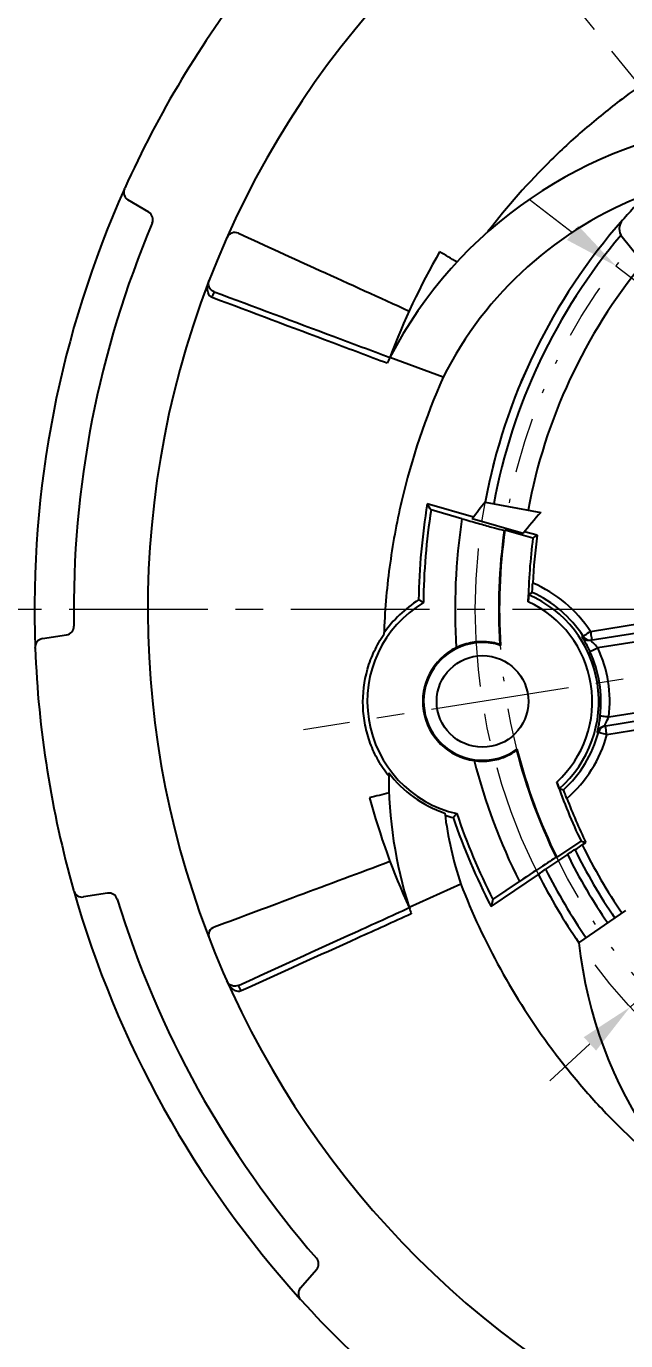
# Model space of a CAD drawing. Header units: millimetres. Extents: x 2517 to 77584, y 486 to 45347.
# Drawn here: x 3315.61 to 3329.34, y 675.26 to 705.41 of the extents above; entities that cross this region are included whole.
import ezdxf

# ---------------------------------------------------------------- set-up
doc = ezdxf.new("R2010")
doc.units = ezdxf.units.MM
doc.linetypes.add('CENTER', pattern=[50.8, 31.75, -6.35, 6.35, -6.35])
doc.linetypes.add('DIVIDE', pattern=[31.75, 12.7, -6.35, 0, -6.35, 0, -6.35])
for name, color, linetype, lineweight in [('中心线', 1, 'CENTER', 9), ('双点划线', 5, 'DIVIDE', 9), ('实线', 7, 'Continuous', 25), ('尺寸标注', 2, 'Continuous', 9)]:
    doc.layers.add(name, color=color, linetype=linetype, lineweight=lineweight)
doc.styles.add('st', font='txt.shx')
doc.dimstyles.new('2st', dxfattribs={"dimscale": 0.5, "dimtxt": 2.5, "dimasz": 2.5, "dimexe": 1.25, "dimexo": 0, "dimtad": 1, "dimtoh": 1, "dimdec": 3, "dimlfac": 0.5, "dimdsep": 46, "dimtxsty": 'st', "dimcen": 0, "dimclrd": 256, "dimclre": 256, "dimclrt": 3, "dimadec": 3, "dimazin": 2, "dimtfac": 1, "dimtdec": 3, "dimtofl": 0, "dimtmove": 0, "dimatfit": 1, "dimfxl": 1, "dimlwd": -1, "dimlwe": -1, "dimarcsym": 0})
doc.dimstyles.new('st', dxfattribs={"dimscale": 0.5, "dimtxt": 2.5, "dimasz": 2.5, "dimexe": 1.25, "dimexo": 0, "dimtad": 1, "dimtoh": 1, "dimdsep": 46, "dimtxsty": 'st', "dimcen": 0, "dimclrd": 256, "dimclre": 256, "dimclrt": 3, "dimadec": 3, "dimazin": 2, "dimtfac": 1, "dimtmove": 0, "dimatfit": 1, "dimfxl": 1, "dimlwd": -1, "dimlwe": -1, "dimarcsym": 0})

# ---------------------------------------------------------------- blocks, each defined once
blk = doc.blocks.new('*D180')
at = {"layer": 'Defpoints', "color": 0, "ltscale": 0.1, "transparency": 16777216}
for p in [(3330.214, 718.694), (3348.485, 715.716), (3331.024, 702.37), (3339.394, 692.034), (3339.394, 692.034)]:
    blk.add_point(p, dxfattribs=at)
at = {"layer": '中心线', "ltscale": 0.1, "transparency": 16777216}
for p, q in [((3348.485, 715.716), (3349.723, 718.941)), ((3331.024, 702.37), (3321.256, 714.432))]:
    blk.add_line(p, q, dxfattribs=at)
blk.add_arc((3339.394, 692.034), 28.196, 71.5403, 126.4597, dxfattribs=at)
for points in [[(3348.392, 718.975), (3348.252, 718.583), (3349.499, 718.357)], [(3322.766, 714.547), (3322.511, 714.876), (3321.65, 713.946)]]:
    blk.add_solid(points, dxfattribs=at)
at = {"layer": '中心线', "color": 3, "ltscale": 0.1, "transparency": 16777216, "insert": (3335.994, 720.968), "char_height": 1.25, "attachment_point": 5, "rotation": 6.7014, "style": 'st'}
blk.add_mtext('60°', dxfattribs=at)
blk = doc.blocks.new('*D181')
at = {"layer": 'Defpoints', "color": 0, "ltscale": 0.1, "transparency": 16777216}
for p in [(3349.346, 701.156), (3329.442, 682.912)]:
    blk.add_point(p, dxfattribs=at)
at = {"layer": '尺寸标注', "ltscale": 0.1, "transparency": 16777216}
for p, q in [((3350.267, 702.001), (3358.662, 709.696)), ((3358.662, 709.696), (3362.308, 709.696)), ((3329.442, 682.912), (3349.346, 701.156)), ((3328.521, 682.067), (3327.599, 681.222))]:
    blk.add_line(p, q, dxfattribs=at)
for points in [[(3350.126, 702.154), (3350.408, 701.847), (3349.346, 701.156)], [(3328.38, 682.221), (3328.662, 681.913), (3329.442, 682.912)]]:
    blk.add_solid(points, dxfattribs=at)
at = {"layer": '尺寸标注', "color": 3, "ltscale": 0.1, "transparency": 16777216, "insert": (3360.642, 710.634), "char_height": 1.25, "attachment_point": 5, "style": 'st'}
blk.add_mtext('∅27', dxfattribs=at)
blk = doc.blocks.new('*D279')
at = {"layer": 'Defpoints', "color": 0, "ltscale": 0.1, "transparency": 16777216}
for p in [(3329.115, 699.911), (3349.673, 684.157)]:
    blk.add_point(p, dxfattribs=at)
at = {"layer": '尺寸标注', "ltscale": 0.1, "transparency": 16777216}
for p, q in [((3328.123, 700.671), (3327.131, 701.432)), ((3329.115, 699.911), (3349.673, 684.157)), ((3350.665, 683.396), (3359.999, 676.244)), ((3359.999, 676.244), (3367.316, 676.244))]:
    blk.add_line(p, q, dxfattribs=at)
for points in [[(3328.25, 700.837), (3327.996, 700.506), (3329.115, 699.911)], [(3350.792, 683.562), (3350.538, 683.231), (3349.673, 684.157)]]:
    blk.add_solid(points, dxfattribs=at)
at = {"layer": '尺寸标注', "color": 3, "ltscale": 0.1, "transparency": 16777216, "insert": (3363.813, 677.592), "char_height": 1.25, "attachment_point": 5, "style": 'st'}
blk.add_mtext('%%c26{}{\\H0.71x;\\C3;\\S+0.03^  0;}', dxfattribs=at)

msp = doc.modelspace()

# ---------------------------------------------------------------- linework, layer by layer
at = {"layer": '中心线', "ltscale": 0.1}
for p, q in [((3353.1133, 694.2068), (3321.9559, 689.2719)), ((3365.483, 692.0338), (3314.3691, 692.0338))]:
    msp.add_line(p, q, dxfattribs=at)
msp.add_circle((3339.394, 692.0338), 13.5, dxfattribs=at)
at = {"layer": '双点划线', "ltscale": 0.1}
msp.add_circle((3339.394, 692.0338), 12.95, dxfattribs=at)
at = {"layer": '实线'}
for p, q in [((3318.4123, 701.141), (3317.9353, 701.4276)), ((3329.2603, 700.5754), (3329.7714, 699.9443)), ((3325.1566, 697.357), (3323.9389, 697.8123)), ((3325.855, 694.1498), (3324.7933, 694.4542)), ((3326.1201, 694.494), (3327.3983, 694.2571)), ((3325.5866, 694.1132), (3324.8813, 694.3155)), ((3326.9878, 693.7768), (3325.8259, 694.11)), ((3326.5578, 693.8437), (3326.5724, 693.8532)), ((3327.216, 693.6687), (3326.5724, 693.8532)), ((3327.0132, 693.8086), (3327.0203, 693.8065)), ((3327.3127, 693.7318), (3327.0216, 693.8152)), ((3327.216, 693.6687), (3327.3127, 693.7318)), ((3328.5323, 691.5285), (3329.6993, 691.7133)), ((3315.9788, 691.3626), (3316.5286, 691.4497)), ((3328.5296, 691.3256), (3329.5985, 691.4949)), ((3326.456, 691.2264), (3326.4704, 691.2082)), ((3329.6298, 691.2973), (3328.7019, 691.1504)), ((3328.9522, 689.5701), (3329.8801, 689.717)), ((3329.9114, 689.5195), (3328.8425, 689.3502)), ((3330.0747, 689.3429), (3328.9078, 689.158)), ((3326.8397, 688.8037), (3326.8477, 688.8255)), ((3327.7622, 686.3414), (3328.3172, 686.7158)), ((3328.3172, 686.7158), (3328.4287, 686.6857)), ((3328.345, 686.6293), (3328.4287, 686.6857)), ((3328.0064, 686.4114), (3327.5046, 686.0729)), ((3327.7453, 686.3459), (3327.7622, 686.3414)), ((3326.2558, 685.2201), (3327.3414, 685.9523)), ((3325.5626, 685.7305), (3324.3796, 685.1914)), ((3326.2967, 685.3792), (3326.9049, 685.7895)), ((3317.4672, 685.5236), (3316.9175, 685.4365)), ((3328.2683, 684.3874), (3329.3397, 685.1237)), ((3321.8884, 676.4687), (3322.2535, 676.8887))]:
    msp.add_line(p, q, dxfattribs=at)
at = {"layer": '实线', "flags": 128}
for points in [[(3320.4677, 700.6591), (3320.4677, 700.6591)], [(3324.8813, 694.3155), (3324.8636, 694.3432), (3324.7933, 694.4542)], [(3327.1126, 692.3693), (3327.1582, 692.3983), (3327.1985, 692.4234)], [(3328.3312, 691.4133), (3328.3349, 691.414), (3328.3498, 691.4168), (3328.3646, 691.4195)], [(3328.3646, 691.4195), (3328.3681, 691.4218), (3328.3778, 691.4281), (3328.3934, 691.4382), (3328.4143, 691.4518), (3328.4396, 691.4682), (3328.4685, 691.487), (3328.4998, 691.5073), (3328.5323, 691.5285)], [(3328.5323, 691.5285), (3328.5384, 691.4899), (3328.5443, 691.4529), (3328.5497, 691.4187), (3328.5545, 691.3888), (3328.5583, 691.3642), (3328.5612, 691.346), (3328.563, 691.3347), (3328.5636, 691.3309)], [(3328.5206, 691.066), (3328.5243, 691.0678), (3328.5348, 691.0727), (3328.5517, 691.0805), (3328.5743, 691.091), (3328.6017, 691.1037), (3328.6329, 691.1183), (3328.6668, 691.134), (3328.7019, 691.1504)], [(3328.7537, 689.5942), (3328.7578, 689.5937), (3328.7693, 689.5923), (3328.7878, 689.5901), (3328.8125, 689.5871), (3328.8425, 689.5834), (3328.8767, 689.5793), (3328.9137, 689.5747), (3328.9522, 689.5701)], [(3328.9078, 689.158), (3328.9017, 689.1966), (3328.8958, 689.2336), (3328.8904, 689.2678), (3328.8857, 689.2977), (3328.8818, 689.3223), (3328.8789, 689.3405), (3328.8771, 689.3518), (3328.8765, 689.3556)], [(3328.7146, 689.2099), (3328.7109, 689.2094), (3328.6959, 689.2074), (3328.6809, 689.2054)], [(3328.9078, 689.158), (3328.8703, 689.1681), (3328.8342, 689.1778), (3328.801, 689.1867), (3328.7718, 689.1945), (3328.7478, 689.201), (3328.7298, 689.2058), (3328.7186, 689.2088), (3328.7146, 689.2099)], [(3327.8174, 687.9196), (3327.8697, 687.9062), (3327.9158, 687.8947)], [(3326.2967, 685.3792), (3326.2885, 685.3474), (3326.2558, 685.2201)], [(3319.9121, 684.7499), (3319.9121, 684.7499)]]:
    msp.add_lwpolyline(points, dxfattribs=at)
at = {"layer": '实线'}
msp.add_circle((3326.0602, 689.922), 1.05, dxfattribs=at)
for centre, radius, start, end in [((3339.394, 692.0338), 21, 71.98834, 66.01166), ((3339.394, 692.0338), 23.6, 142.15701, 155.84299), ((3332.8207, 693.2173), 10, 96.16078, 152.64538), ((3339.394, 692.0338), 23.6, 155.87237, 182.12763), ((3318.0383, 701.5991), 0.2, 155.87237, 239), ((3332.841, 693.4956), 8.6, 110.6115, 153.32049), ((3318.3093, 700.9696), 0.2, 337.03269, 59), ((3339.394, 692.0338), 13.5, 136.77819, 138.59407), ((3339.394, 692.0338), 22.7, 157.03269, 180.96731), ((3339.394, 692.0338), 13.5, 138.59407, 169.5), ((3329.4934, 700.7642), 0.3, 138.59407, 219), ((3320.3847, 700.4771), 0.2, 65.5, 156.05093), ((3339.394, 692.0338), 13.3, 139.81717, 169.5), ((3339.394, 692.0338), 16.5, 150.19016, 159.5), ((3339.394, 692.0338), 12.5, 140.53696, 169.5), ((3307.8125, 703.7585), 12.8885, 339.21868, 339.8462), ((3304.759, 704.8817), 16.1423, 339.33696, 339.838), ((3339.394, 692.0338), 14.8, 170.58769, 179.16511), ((3333.9092, 688.2227), 10, 141.16078, 143.93281), ((3339.394, 692.0338), 14.6909, 171.06533, 179.39878), ((3339.394, 692.0338), 13.9631, 171.43562, 183.60932), ((3333.7267, 688.4338), 8.6, 137.37989, 141.59009), ((3339.394, 692.0338), 12.9632, 171.97422, 183.57104), ((3339.394, 692.0338), 12.95, 171.92356, 183.65559), ((3339.394, 692.0338), 12.5, 171.78509, 171.84717), ((3339.394, 692.0338), 12.2873, 172.3539, 179.19125), ((3339.394, 692.0338), 12.2, 172, 177.16503), ((3326.0602, 689.922), 2.9483, 33.01774, 67.06868), ((3326.0602, 689.922), 2.75, 122.18095, 145.26428), ((3317.9388, 680.3982), 13.5929, 60.15233, 60.67738), ((3326.0602, 689.922), 2.664, 311.26858, 66.73142), ((3326.0602, 689.922), 2.7483, 33.01774, 65.53219), ((3326.0602, 689.922), 2.6409, 120.90239, 257.09761), ((3326.0602, 689.922), 2.514, 312.63017, 65.36983), ((3316.4973, 691.6472), 0.2, 279, 0.96731), ((3316.0101, 691.1651), 0.2, 99, 182.12763), ((3328.4983, 691.5231), 0.2, 213.29022, 248.18698), ((3328.5323, 691.5285), 0.2, 213.01491, 278.99945), ((3328.4983, 691.5231), 0.2, 248.18661, 279.00001), ((3339.394, 692.0338), 23.6, 182.15701, 195.84299), ((3326.0602, 689.922), 1.3718, 116.01278, 261.98722), ((3326.0602, 689.922), 1.35, 72.31351, 305.68649), ((3326.0602, 689.922), 2.7134, 353.06197, 24.93803), ((3326.0602, 689.922), 2.9134, 353.06197, 24.93803), ((3328.8738, 689.1527), 0.2, 119.79925, 164.70938), ((3328.9078, 689.158), 0.2, 99.00082, 164.98479), ((3328.8738, 689.1527), 0.2, 98.99971, 119.79874), ((3326.0602, 689.922), 2.7483, 312.46781, 344.98226), ((3326.0602, 689.922), 2.9483, 310.93132, 344.98226), ((3339.394, 692.0338), 12.9632, 194.42896, 206.02578), ((3339.394, 692.0338), 12.95, 194.34441, 206.07644), ((3339.394, 692.0338), 13.9631, 194.39068, 206.56438), ((3333.9092, 688.2227), 10, 179.65029, 197.64538), ((3326.0602, 689.922), 2.7037, 217.29602, 251.31182), ((3339.394, 692.0338), 12.2873, 198.80875, 205.6461), ((3339.394, 692.0338), 16.5, 195.19016, 204.5), ((3339.394, 692.0338), 12.2, 200.83497, 206), ((3333.7267, 688.4338), 8.6, 187.16719, 198.32049), ((3326.0602, 689.922), 2.75, 251.78144, 255.81905), ((3315.3668, 696.4942), 13.6288, 317.32319, 317.84686), ((3339.394, 692.0338), 14.8, 198.83489, 207.41231), ((3339.394, 692.0338), 14.6909, 198.60122, 206.93467), ((3339.394, 692.0338), 12.5, 206.16091, 214.5), ((3339.394, 692.0338), 12.3, 206.06546, 214.5), ((3339.394, 692.0338), 12.7, 206.27717, 214.5), ((3339.394, 692.0338), 13.5, 206.74483, 214.5), ((3339.394, 692.0338), 13.3, 206.62755, 214.5), ((3316.8862, 685.634), 0.2, 195.87237, 279), ((3339.394, 692.0338), 23.6, 195.87237, 222.12763), ((3317.4984, 685.326), 0.2, 17.03269, 99), ((3339.394, 692.0338), 22.7, 197.03269, 220.96731), ((3319.9822, 684.5625), 0.2, 110.5, 201.05093), ((3338.2105, 685.4605), 10, 186.16078, 242.64538), ((3308.7123, 677.9658), 12.954, 24.22006, 24.84442), ((3305.5904, 676.5235), 16.3933, 24.34106, 24.83442), ((3322.1026, 677.02), 0.2, 319, 40.96731), ((3322.0393, 676.3375), 0.2, 139, 222.12763), ((3339.394, 692.0338), 23.6, 222.15701, 235.84299)]:
    msp.add_arc(centre, radius, start, end, dxfattribs=at)
for points, knots in [([(3333.0907, 705.8653), (3331.7637, 705.3532), (3330.4885, 704.6569), (3329.0171, 703.5619), (3328.7283, 703.3311), (3328.1684, 702.8508), (3327.8973, 702.6013), (3327.1116, 701.8266), (3326.6244, 701.2748), (3326.1771, 700.6914)], [0, 0, 0, 0, 0.5, 0.5, 0.625, 0.625, 0.75, 0.75, 1, 1, 1, 1]), ([(3320.4677, 700.6591), (3321.0892, 700.3758), (3321.7106, 700.0926), (3322.3321, 699.8094), (3323.0146, 699.4984), (3323.6971, 699.1873), (3324.3796, 698.8763)], [0.0002009624, 0.0002009624, 0.0002009624, 0.0002009624, 0.0022498948, 0.0022498948, 0.0022498948, 0.0045000334, 0.0045000334, 0.0045000334, 0.0045000334]), ([(3319.8625, 699.1857), (3319.8393, 699.1945), (3319.8208, 699.2104), (3319.7943, 699.2435), (3319.7853, 699.2612), (3319.7653, 699.3139), (3319.7606, 699.3489), (3319.758, 699.451), (3319.7719, 699.5156), (3319.7955, 699.577)], [0, 0, 0, 0, 0.125, 0.125, 0.25, 0.25, 0.5, 0.5, 1, 1, 1, 1]), ([(3319.9119, 699.3179), (3319.8887, 699.3266), (3319.8689, 699.3392), (3319.8393, 699.3639), (3319.8284, 699.3764), (3319.8023, 699.4127), (3319.7932, 699.4358), (3319.7772, 699.5014), (3319.7816, 699.5409), (3319.7955, 699.577)], [0, 0, 0, 0, 0.125, 0.125, 0.25, 0.25, 0.5, 0.5, 1, 1, 1, 1]), ([(3323.8709, 697.6784), (3323.4502, 697.8368), (3323.0294, 697.9951), (3322.6086, 698.1533), (3321.6935, 698.4976), (3320.7782, 698.8416), (3319.8629, 699.1855)], [0, 0, 0, 0, 0.0013486886, 0.0013486886, 0.0013486886, 0.0042820691, 0.0042820691, 0.0042820691, 0.0042820691]), ([(3319.9121, 699.3178), (3320.828, 698.9754), (3321.7438, 698.633), (3322.6596, 698.2906), (3323.0861, 698.1311), (3323.5125, 697.9717), (3323.9389, 697.8123)], [0, 0, 0, 0, 0.0029332693, 0.0029332693, 0.0029332693, 0.0042990612, 0.0042990612, 0.0042990612, 0.0042990612]), ([(3325.1566, 697.357), (3324.7537, 696.4478), (3324.4323, 695.4926), (3324.0879, 694.0099), (3323.9961, 693.5074), (3323.8606, 692.4884), (3323.8173, 691.9721), (3323.7992, 691.4576)], [0, 0, 0, 0, 0.5, 0.5, 0.75, 0.75, 1, 1, 1, 1]), ([(3325.5866, 694.1132), (3325.7133, 694.0769), (3325.8377, 694.0415), (3326.0711, 693.9754), (3326.1782, 693.9454), (3326.4475, 693.8706), (3326.5552, 693.8421), (3326.5578, 693.8437)], [0, 0, 0, 0, 0.25, 0.25, 0.5, 0.5, 1, 1, 1, 1]), ([(3327.1985, 692.4234), (3327.199, 692.4237), (3327.2002, 692.4493), (3327.2038, 692.5293), (3327.2062, 692.583), (3327.2089, 692.6372)], [0, 0, 0, 0, 0.5, 0.5, 1, 1, 1, 1]), ([(3327.108, 692.2073), (3327.1085, 692.2483), (3327.1095, 692.2886), (3327.1114, 692.35), (3327.1122, 692.3691), (3327.1126, 692.3693)], [0, 0, 0, 0, 0.5, 0.5, 1, 1, 1, 1]), ([(3323.9092, 688.2115), (3323.8197, 688.325), (3323.7397, 688.4448), (3323.5987, 688.6969), (3323.5378, 688.8296), (3323.4388, 689.0992), (3323.4002, 689.2369), (3323.3446, 689.518), (3323.3276, 689.6624), (3323.3113, 690.0957), (3323.3453, 690.3817), (3323.4661, 690.804), (3323.5179, 690.9423), (3323.6424, 691.2073), (3323.7152, 691.335), (3323.7992, 691.4576)], [0, 0, 0, 0, 0.125, 0.125, 0.25, 0.25, 0.375, 0.375, 0.5, 0.5, 0.75, 0.75, 0.875, 0.875, 1, 1, 1, 1]), ([(3328.3312, 691.4133), (3328.3315, 691.4125), (3328.3324, 691.4101), (3328.3468, 691.3866), (3328.3565, 691.3709)], [0, 0, 0, 0, 0.3279312, 1, 1, 1, 1]), ([(3328.3565, 691.3709), (3328.3567, 691.3704), (3328.3651, 691.3567), (3328.4025, 691.2946), (3328.4601, 691.1912), (3328.5005, 691.1075), (3328.5206, 691.066)], [0, 0, 0, 0, 0.0105877, 0.3477197, 0.6762921, 1, 1, 1, 1]), ([(3326.456, 691.2264), (3326.4547, 691.228), (3326.4265, 691.2385), (3326.3222, 691.2653), (3326.2461, 691.2811), (3326.0589, 691.2953), (3325.9453, 691.2933), (3325.7059, 691.2526), (3325.5782, 691.2132), (3325.4586, 691.1548)], [0, 0, 0, 0, 0.25, 0.25, 0.5, 0.5, 0.75, 0.75, 1, 1, 1, 1]), ([(3328.7019, 691.1504), (3328.6652, 691.1961), (3328.625, 691.2377), (3328.5564, 691.3024), (3328.5285, 691.3254), (3328.5296, 691.3256)], [0, 0, 0, 0, 0.5, 0.5, 1, 1, 1, 1]), ([(3328.7537, 689.5942), (3328.7487, 689.5569), (3328.7378, 689.4752), (3328.7175, 689.3671), (3328.702, 689.2967), (3328.6973, 689.277), (3328.697, 689.2756)], [0, 0, 0, 0, 0.2938926, 0.6440824, 0.9757207, 1, 1, 1, 1]), ([(3328.8425, 689.3502), (3328.8414, 689.35), (3328.8608, 689.3805), (3328.9059, 689.4628), (3328.9315, 689.5152), (3328.9522, 689.5701)], [0, 0, 0, 0, 0.5, 0.5, 1, 1, 1, 1]), ([(3328.697, 689.2756), (3328.6923, 689.256), (3328.6825, 689.2149), (3328.6814, 689.2086), (3328.6809, 689.2054)], [0, 0, 0, 0, 0.4767701, 1, 1, 1, 1]), ([(3325.869, 688.5636), (3325.9348, 688.5543), (3326, 688.55), (3326.1292, 688.5506), (3326.1936, 688.5557), (3326.3744, 688.5821), (3326.4827, 688.6152), (3326.6574, 688.687), (3326.7245, 688.7254), (3326.8157, 688.7833), (3326.839, 688.8018), (3326.8397, 688.8037)], [0, 0, 0, 0, 0.125, 0.125, 0.25, 0.25, 0.5, 0.5, 0.75, 0.75, 1, 1, 1, 1]), ([(3327.8174, 687.9196), (3327.8172, 687.9197), (3327.8161, 687.9223), (3327.8142, 687.9274), (3327.8123, 687.9324), (3327.8095, 687.9399), (3327.8061, 687.9492), (3327.8026, 687.9588), (3327.7984, 687.9705), (3327.7938, 687.9833), (3327.789, 687.997), (3327.7836, 688.0123), (3327.7781, 688.0281), (3327.7731, 688.0424), (3327.7679, 688.0574), (3327.7629, 688.0723)], [0, 0, 0, 0, 0.00004759373, 0.00004759373, 0.00004759373, 0.00009510557, 0.00009510557, 0.00009510557, 0.00014386629, 0.00014386629, 0.00014386629, 0.00019591639, 0.00019591639, 0.00019591639, 0.00024289214, 0.00024289214, 0.00024289214, 0.00024289214]), ([(3327.9918, 687.6946), (3327.9724, 687.7454), (3327.9537, 687.7954), (3327.9253, 687.8708), (3327.9163, 687.8946), (3327.9158, 687.8947)], [0, 0, 0, 0, 0.5, 0.5, 1, 1, 1, 1]), ([(3328.0064, 686.4114), (3328.0504, 686.441), (3328.0935, 686.4699), (3328.1557, 686.5111), (3328.1743, 686.5231), (3328.1745, 686.5227)], [0, 0, 0, 0, 0.5, 0.5, 1, 1, 1, 1]), ([(3328.1768, 686.5179), (3328.177, 686.5175), (3328.1956, 686.5295), (3328.2577, 686.5706), (3328.301, 686.5996), (3328.345, 686.6293)], [0, 0, 0, 0, 0.5, 0.5, 1, 1, 1, 1]), ([(3319.9121, 684.7499), (3320.5518, 684.989), (3321.1916, 685.2282), (3321.8313, 685.4674), (3322.5338, 685.7301), (3323.2364, 685.9928), (3323.9389, 686.2554)], [0.0002009624, 0.0002009624, 0.0002009624, 0.0002009624, 0.0022498948, 0.0022498948, 0.0022498948, 0.0045000334, 0.0045000334, 0.0045000334, 0.0045000334]), ([(3327.7453, 686.3459), (3327.7439, 686.3463), (3327.7207, 686.3321), (3327.6344, 686.2764), (3327.5714, 686.235), (3327.3388, 686.081), (3327.1235, 685.9369), (3326.9049, 685.7895)], [0, 0, 0, 0, 0.25, 0.25, 0.5, 0.5, 1, 1, 1, 1]), ([(3327.3382, 685.9586), (3327.338, 685.959), (3327.3561, 685.9718), (3327.4176, 686.014), (3327.4606, 686.0433), (3327.5046, 686.0729)], [0, 0, 0, 0, 0.5, 0.5, 1, 1, 1, 1]), ([(3325.5626, 685.7305), (3326.0746, 684.4036), (3326.771, 683.1283), (3327.8659, 681.657), (3328.0968, 681.3681), (3328.5771, 680.8083), (3328.8265, 680.5371), (3329.6013, 679.7514), (3330.1531, 679.2643), (3330.7364, 678.817)], [0, 0, 0, 0, 0.5, 0.5, 0.625, 0.625, 0.75, 0.75, 1, 1, 1, 1]), ([(3320.4677, 683.4086), (3321.3574, 683.8141), (3322.2471, 684.2196), (3323.1368, 684.625), (3323.5511, 684.8138), (3323.9654, 685.0026), (3324.3796, 685.1914)], [0, 0, 0, 0, 0.0029332693, 0.0029332693, 0.0029332693, 0.0042990612, 0.0042990612, 0.0042990612, 0.0042990612]), ([(3324.4262, 685.0487), (3324.0167, 684.8631), (3323.6073, 684.6776), (3323.1978, 684.4919), (3322.3073, 684.0882), (3321.4168, 683.6843), (3320.5264, 683.2803)], [0, 0, 0, 0, 0.0013486886, 0.0013486886, 0.0013486886, 0.0042820691, 0.0042820691, 0.0042820691, 0.0042820691]), ([(3320.526, 683.2801), (3320.5034, 683.27), (3320.4791, 683.2681), (3320.437, 683.2728), (3320.418, 683.279), (3320.3666, 683.302), (3320.3385, 683.3235), (3320.2645, 683.3938), (3320.2287, 683.4493), (3320.202, 683.5094)], [0, 0, 0, 0, 0.125, 0.125, 0.25, 0.25, 0.5, 0.5, 1, 1, 1, 1]), ([(3320.4674, 683.4085), (3320.4449, 683.3983), (3320.422, 683.3932), (3320.3836, 683.3897), (3320.367, 683.3908), (3320.3229, 683.3981), (3320.3002, 683.408), (3320.2425, 683.443), (3320.2177, 683.4741), (3320.202, 683.5094)], [0, 0, 0, 0, 0.125, 0.125, 0.25, 0.25, 0.5, 0.5, 1, 1, 1, 1])]:
    msp.add_open_spline(points, degree=3, knots=knots, dxfattribs=at)
for points in [[(3317.8558, 701.6808), (3317.8574, 701.6845), (3317.8591, 701.6882), (3317.8607, 701.6919)], [(3325.4742, 700.0017), (3325.3419, 700.0799), (3325.2096, 700.1581), (3325.0773, 700.2364)], [(3319.8629, 699.1855), (3319.8628, 699.1856), (3319.8626, 699.1856), (3319.8625, 699.1857)], [(3319.9119, 699.3179), (3319.912, 699.3179), (3319.912, 699.3179), (3319.9121, 699.3178)], [(3323.9389, 697.8123), (3323.9159, 697.7679), (3323.8933, 697.7232), (3323.8709, 697.6784)], [(3315.8107, 691.1456), (3315.8106, 691.1496), (3315.8104, 691.1537), (3315.8103, 691.1577)], [(3323.9171, 687.8252), (3323.7682, 687.7869), (3323.6194, 687.7486), (3323.4705, 687.7105)], [(3316.6938, 685.5794), (3316.6927, 685.5832), (3316.6916, 685.5871), (3316.6905, 685.591)], [(3324.3796, 685.1914), (3324.3948, 685.1438), (3324.4103, 685.0962), (3324.4262, 685.0487)], [(3320.4674, 683.4085), (3320.4675, 683.4085), (3320.4676, 683.4086), (3320.4677, 683.4086)], [(3320.5264, 683.2803), (3320.5263, 683.2802), (3320.5262, 683.2801), (3320.526, 683.2801)], [(3321.8991, 676.1944), (3321.8964, 676.1974), (3321.8937, 676.2004), (3321.891, 676.2033)]]:
    msp.add_open_spline(points, degree=3, dxfattribs=at)

# ---------------------------------------------------------------- dimensions: what is measured, and where the dimension line sits
at = {"layer": '中心线', "ltscale": 0.1}
dim = msp.add_angular_dim_2l(base=(3330.2142, 718.6938), line1=((3339.394, 692.0338), (3331.024, 702.3699)), line2=((3339.394, 692.0338), (3348.4847, 715.7159)), dimstyle='2st', dxfattribs=at)
dim.commit()
dim.dimension.update_dxf_attribs({"geometry": '*D180', "text_midpoint": (3336.1037, 720.0374), "dimtype": 162})
at = {"layer": '尺寸标注', "ltscale": 0.1}
dim = msp.add_diameter_dim_2p(p1=(3329.4424, 682.9116), p2=(3349.3456, 701.1561), dimstyle='st', dxfattribs=at)
dim.commit()
dim.dimension.update_dxf_attribs({"geometry": '*D181', "text_midpoint": (3360.6416, 709.6964), "dimtype": 163})
dim = msp.add_diameter_dim_2p(p1=(3329.1152, 699.9109), p2=(3349.6729, 684.1568), text='%%c26{}{\\H0.71x;\\C3;\\S+0.03^  0;}', dimstyle='st', override={"dimtp": 0.03, "dimtm": 0, "dimtdec": 2, "dimtzin": 8}, dxfattribs=at)
dim.commit()
dim.dimension.update_dxf_attribs({"geometry": '*D279', "text_midpoint": (3363.8135, 676.2436), "dimtype": 163})

doc.saveas('drawing.dxf')
